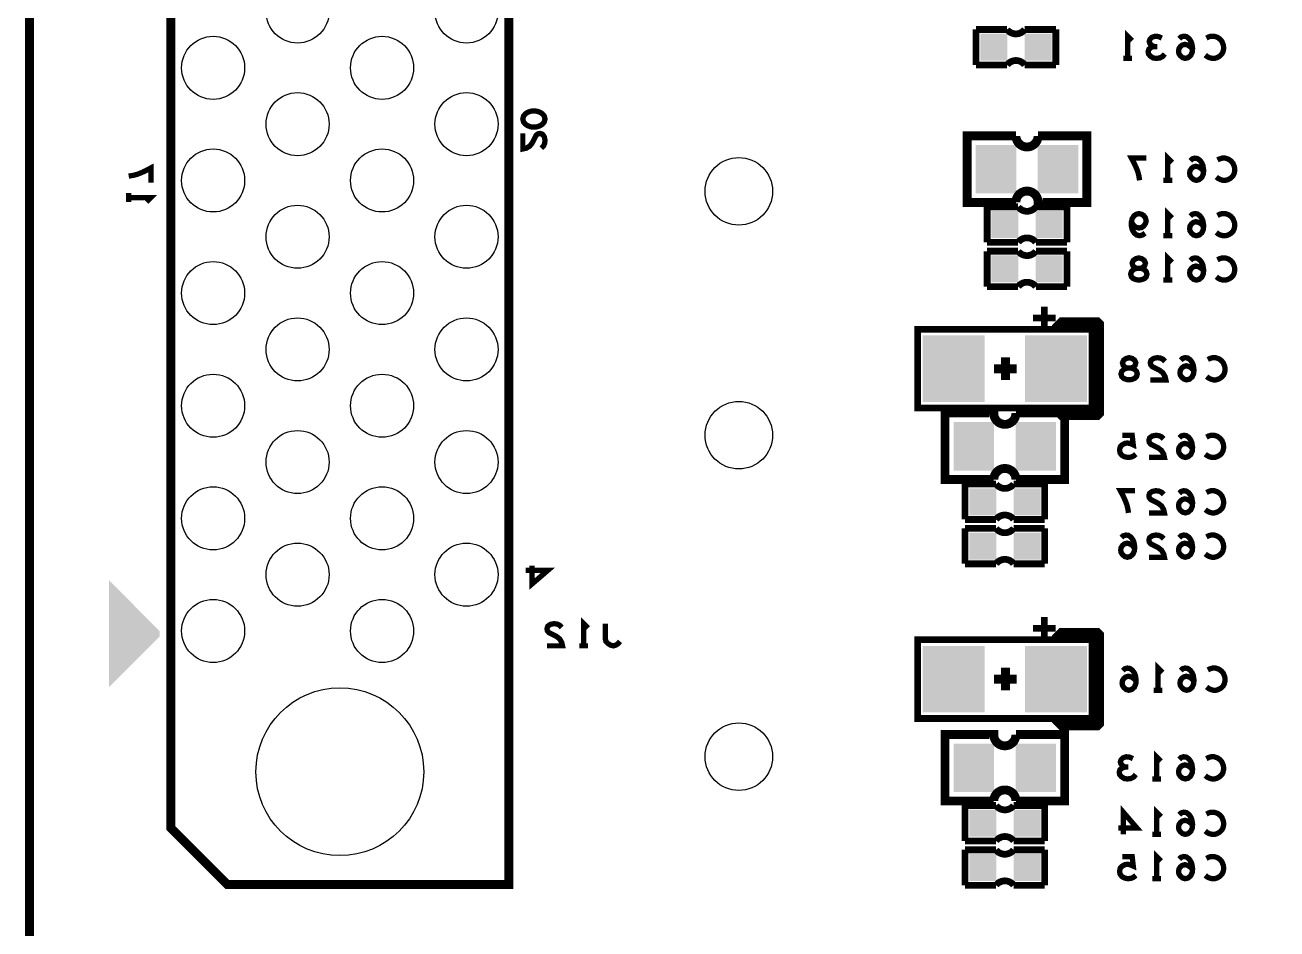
# Model space of a CAD drawing. Extents: x 0 to 200, y -10 to 130.
# Drawn here: x -0.1 to 28.14, y 34.87 to 55.25 of the extents above; entities that cross this region are included whole.
import ezdxf

# ---------------------------------------------------------------- set-up
doc = ezdxf.new("R2010")
doc.units = 0
doc.layers.get('0').update_dxf_attribs({"linetype": 'CONTINUOUS'})
doc.layers.add('MASK_BOTTOM_ART', color=6, linetype='CONTINUOUS')
doc.layers.add('SILK_BOTTOM_ART', color=5, linetype='CONTINUOUS')

# ---------------------------------------------------------------- blocks, each defined once
blk = doc.blocks.new('SQUARE_586')
blk.add_solid([(0.3048, 0.3048), (0.3048, -0.3048), (-0.3048, 0.3048), (-0.3048, -0.3048)])
blk = doc.blocks.new('ROUND_572')
blk.add_circle((0, 0), 0.762)
blk = doc.blocks.new('RECTANGLE_563')
blk.add_solid([(0.4572, 0.5461), (0.4572, -0.5461), (-0.4572, 0.5461), (-0.4572, -0.5461)])
blk = doc.blocks.new('RECTANGLE_589')
blk.add_solid([(0.6985, 0.7493), (0.6985, -0.7493), (-0.6985, 0.7493), (-0.6985, -0.7493)])
blk = doc.blocks.new('ROUND_582')
blk.add_circle((0, 0), 1.892)
blk = doc.blocks.new('ROUND_198')
blk.add_circle((0, 0), 0.711)

msp = doc.modelspace()

# ---------------------------------------------------------------- linework, layer by layer
at = {"layer": 'MASK_BOTTOM_ART', "const_width": 0.2}
msp.add_lwpolyline([(1, 0), (199, 0), (200, 1), (200, 119), (199, 120), (1, 120), (0, 119), (0, 1), (1, 0)], dxfattribs=at)
at = {"layer": 'SILK_BOTTOM_ART'}
for points, const_width in [([(1, 0), (199, 0), (200, 1), (200, 119), (199, 120), (1, 120), (0, 119), (0, 1), (1, 0)], 0.2), ([(10.81, 35.87), (4.46, 35.87), (3.19, 37.14), (3.19, 84.13), (10.81, 84.13), (10.81, 35.87)], 0.2032), ([(21.35, 55.15), (21.35, 54.35)], 0.1524), ([(22.05, 55.15), (21.35, 55.15)], 0.1524), ([(23.15, 55.15), (22.45, 55.15)], 0.1524), ([(23.15, 54.35), (23.15, 55.15)], 0.1524), ([(24.7714, 54.4983), (24.7714, 54.9983), (24.8714, 54.8983)], 0.12), ([(25.6071, 54.5983), (25.5571, 54.54), (25.4905, 54.5066), (25.4155, 54.4983), (25.3488, 54.5066), (25.2821, 54.5483), (25.2405, 54.5983), (25.2321, 54.6483), (25.2488, 54.7066), (25.3071, 54.7483), (25.3655, 54.765), (25.4405, 54.765)], 0.12), ([(25.3655, 54.765), (25.3155, 54.79), (25.2738, 54.8316), (25.2571, 54.8816), (25.2738, 54.9316), (25.3155, 54.9733), (25.3905, 54.9983), (25.4655, 54.99), (25.5405, 54.9566)], 0.12), ([(26.2345, 54.7066), (26.1762, 54.765), (26.1262, 54.7983), (26.0595, 54.815), (26.0012, 54.7983), (25.9595, 54.765), (25.9262, 54.715), (25.9179, 54.6566), (25.9262, 54.6066), (25.9595, 54.5566), (26.0095, 54.515), (26.0679, 54.4983), (26.1345, 54.515), (26.1929, 54.565), (26.2262, 54.64), (26.2345, 54.7233), (26.2179, 54.8316), (26.1929, 54.89), (26.1512, 54.9483), (26.0929, 54.99), (26.0345, 54.9983), (25.9762, 54.9816), (25.9345, 54.94)], 0.12), ([(26.5453, 54.9566), (26.5953, 54.9816), (26.6536, 54.9983), (26.7203, 54.9983), (26.7953, 54.9733), (26.8536, 54.9316), (26.8953, 54.8816), (26.9286, 54.7983), (26.9369, 54.7233), (26.9203, 54.6483), (26.8953, 54.5983), (26.8453, 54.5483), (26.7869, 54.515), (26.7286, 54.4983), (26.6703, 54.4983), (26.6119, 54.515), (26.5619, 54.54), (26.5203, 54.5733)], 0.12), ([(24.8714, 54.4983), (24.6714, 54.4983)], 0.12), ([(21.35, 54.35), (22.05, 54.35)], 0.1524), ([(22.45, 54.35), (23.15, 54.35)], 0.1524), ([(11.6279, 53.1306), (11.6112, 53.0639), (11.5695, 53.0138), (11.5195, 52.9805), (11.4528, 52.9555), (11.3777, 52.9471), (11.3026, 52.9555), (11.2359, 52.9805), (11.1859, 53.0138), (11.1442, 53.0639), (11.1275, 53.1306), (11.1442, 53.1973), (11.1859, 53.2474), (11.2359, 53.2807), (11.3026, 53.3057), (11.3777, 53.3141), (11.4528, 53.3057), (11.5195, 53.2807), (11.5695, 53.2474), (11.6112, 53.1973), (11.6279, 53.1306)], 0.1194), ([(11.5445, 52.4717), (11.5945, 52.5218), (11.6196, 52.5802), (11.6279, 52.6469), (11.6112, 52.7303), (11.5695, 52.7887), (11.5195, 52.8053), (11.4694, 52.797), (11.4277, 52.7636), (11.3443, 52.5968), (11.286, 52.5218), (11.2025, 52.4717), (11.1275, 52.4551), (11.1275, 52.8053)], 0.1194), ([(22.25, 51.25), (21.15, 51.25), (21.15, 52.75), (22.25, 52.75)], 0.2), ([(22.75, 52.75), (23.85, 52.75), (23.85, 51.25), (22.75, 51.25), (22.75, 51.3)], 0.2), ([(25.0381, 51.7483), (25.0214, 51.8566), (24.9964, 51.9483), (24.9631, 52.0316), (24.9214, 52.1233), (24.8547, 52.2483), (25.1881, 52.2483)], 0.12), ([(25.6738, 51.7483), (25.6738, 52.2483), (25.7738, 52.1483)], 0.12), ([(26.4845, 51.9566), (26.4262, 52.015), (26.3762, 52.0483), (26.3095, 52.065), (26.2512, 52.0483), (26.2095, 52.015), (26.1762, 51.965), (26.1679, 51.9066), (26.1762, 51.8566), (26.2095, 51.8066), (26.2595, 51.765), (26.3179, 51.7483), (26.3845, 51.765), (26.4429, 51.815), (26.4762, 51.89), (26.4845, 51.9733), (26.4679, 52.0816), (26.4429, 52.14), (26.4012, 52.1983), (26.3429, 52.24), (26.2845, 52.2483), (26.2262, 52.2316), (26.1845, 52.19)], 0.12), ([(26.7953, 52.2066), (26.8453, 52.2316), (26.9036, 52.2483), (26.9703, 52.2483), (27.0453, 52.2233), (27.1036, 52.1816), (27.1453, 52.1316), (27.1786, 52.0483), (27.1869, 51.9733), (27.1703, 51.8983), (27.1453, 51.8483), (27.0953, 51.7983), (27.0369, 51.765), (26.9786, 51.7483), (26.9203, 51.7483), (26.8619, 51.765), (26.8119, 51.79), (26.7703, 51.8233)], 0.12), ([(2.2375, 51.8439), (2.3459, 51.8606), (2.4376, 51.8856), (2.5211, 51.919), (2.6128, 51.9607), (2.7379, 52.0274), (2.7379, 51.6938)], 0.1194), ([(25.7738, 51.7483), (25.5738, 51.7483)], 0.12), ([(2.2375, 51.2601), (2.2375, 51.4603)], 0.1194), ([(2.2375, 51.3602), (2.7379, 51.3602), (2.6378, 51.2601)], 0.1194), ([(21.6, 51.15), (21.6, 50.35)], 0.1524), ([(22.3, 51.15), (21.6, 51.15)], 0.1524), ([(23.4, 51.15), (22.7, 51.15)], 0.1524), ([(23.4, 50.35), (23.4, 51.15)], 0.1524), ([(25.6738, 50.4983), (25.6738, 50.9983), (25.7738, 50.8983)], 0.12), ([(25.1631, 50.5566), (25.1047, 50.515), (25.0381, 50.4983), (24.9714, 50.515), (24.9131, 50.565), (24.8714, 50.64), (24.8547, 50.715), (24.8547, 50.8066), (24.8714, 50.8816), (24.9131, 50.9483), (24.9631, 50.9816), (25.0214, 50.9983), (25.0881, 50.9816), (25.1381, 50.9483), (25.1714, 50.8983), (25.1881, 50.8316), (25.1714, 50.7733), (25.1297, 50.715), (25.0797, 50.6816), (25.0214, 50.6733), (24.9547, 50.69), (24.9047, 50.7316), (24.8547, 50.8066)], 0.12), ([(26.4845, 50.7066), (26.4262, 50.765), (26.3762, 50.7983), (26.3095, 50.815), (26.2512, 50.7983), (26.2095, 50.765), (26.1762, 50.715), (26.1679, 50.6566), (26.1762, 50.6066), (26.2095, 50.5566), (26.2595, 50.515), (26.3179, 50.4983), (26.3845, 50.515), (26.4429, 50.565), (26.4762, 50.64), (26.4845, 50.7233), (26.4679, 50.8316), (26.4429, 50.89), (26.4012, 50.9483), (26.3429, 50.99), (26.2845, 50.9983), (26.2262, 50.9816), (26.1845, 50.94)], 0.12), ([(26.7953, 50.9566), (26.8453, 50.9816), (26.9036, 50.9983), (26.9703, 50.9983), (27.0453, 50.9733), (27.1036, 50.9316), (27.1453, 50.8816), (27.1786, 50.7983), (27.1869, 50.7233), (27.1703, 50.6483), (27.1453, 50.5983), (27.0953, 50.5483), (27.0369, 50.515), (26.9786, 50.4983), (26.9203, 50.4983), (26.8619, 50.515), (26.8119, 50.54), (26.7703, 50.5733)], 0.12), ([(25.7738, 50.4983), (25.5738, 50.4983)], 0.12), ([(21.6, 50.35), (22.3, 50.35)], 0.1524), ([(22.7, 50.35), (23.4, 50.35)], 0.1524), ([(21.6, 50.15), (21.6, 49.35)], 0.1524), ([(22.3, 50.15), (21.6, 50.15)], 0.1524), ([(23.4, 50.15), (22.7, 50.15)], 0.1524), ([(23.4, 49.35), (23.4, 50.15)], 0.1524), ([(25.0214, 49.4983), (24.9631, 49.5066), (24.8964, 49.5316), (24.8547, 49.5733), (24.8381, 49.6316), (24.8547, 49.69), (24.9047, 49.74), (24.9797, 49.765), (25.0631, 49.765), (25.1131, 49.7816), (25.1547, 49.8233), (25.1714, 49.8816), (25.1464, 49.94), (25.0881, 49.9816), (25.0214, 49.9983), (24.9547, 49.9816), (24.8964, 49.94), (24.8714, 49.8816), (24.8881, 49.8233), (24.9297, 49.7816), (24.9797, 49.765), (25.0631, 49.765), (25.1381, 49.74), (25.1881, 49.69), (25.2047, 49.6316), (25.1881, 49.5733), (25.1464, 49.5316), (25.0797, 49.5066), (25.0214, 49.4983)], 0.12), ([(25.6738, 49.4983), (25.6738, 49.9983), (25.7738, 49.8983)], 0.12), ([(26.4845, 49.7066), (26.4262, 49.765), (26.3762, 49.7983), (26.3095, 49.815), (26.2512, 49.7983), (26.2095, 49.765), (26.1762, 49.715), (26.1679, 49.6566), (26.1762, 49.6066), (26.2095, 49.5566), (26.2595, 49.515), (26.3179, 49.4983), (26.3845, 49.515), (26.4429, 49.565), (26.4762, 49.64), (26.4845, 49.7233), (26.4679, 49.8316), (26.4429, 49.89), (26.4012, 49.9483), (26.3429, 49.99), (26.2845, 49.9983), (26.2262, 49.9816), (26.1845, 49.94)], 0.12), ([(26.7953, 49.9566), (26.8453, 49.9816), (26.9036, 49.9983), (26.9703, 49.9983), (27.0453, 49.9733), (27.1036, 49.9316), (27.1453, 49.8816), (27.1786, 49.7983), (27.1869, 49.7233), (27.1703, 49.6483), (27.1453, 49.5983), (27.0953, 49.5483), (27.0369, 49.515), (26.9786, 49.4983), (26.9203, 49.4983), (26.8619, 49.515), (26.8119, 49.54), (26.7703, 49.5733)], 0.12), ([(21.6, 49.35), (22.3, 49.35)], 0.1524), ([(22.7, 49.35), (23.4, 49.35)], 0.1524), ([(25.7738, 49.4983), (25.5738, 49.4983)], 0.12), ([(22.889, 48.389), (22.889, 48.897)], 0.1524), ([(22.635, 48.643), (23.143, 48.643)], 0.1524), ([(23.143, 48.389), (23.143, 48.4525), (23.27, 48.5795), (24.0955, 48.5795), (24.159, 48.516), (24.159, 46.484), (24.0955, 46.4205), (23.27, 46.4205), (23.143, 46.5475), (23.143, 46.611)], 0.1524), ([(23.905, 48.389), (20.0315, 48.389), (20.0315, 46.611), (23.9685, 46.611), (23.9685, 48.389), (23.905, 48.389)], 0.1524), ([(23.143, 48.4525), (24.0955, 48.4525), (24.0955, 46.611), (24.032, 46.5475), (23.27, 46.5475), (23.2065, 46.611)], 0.1524), ([(22.0127, 47.754), (22.0127, 47.246)], 0.2032), ([(24.8032, 47.2483), (24.7449, 47.2566), (24.6782, 47.2816), (24.6365, 47.3233), (24.6199, 47.3816), (24.6365, 47.44), (24.6865, 47.49), (24.7615, 47.515), (24.8449, 47.515), (24.8949, 47.5316), (24.9365, 47.5733), (24.9532, 47.6316), (24.9282, 47.69), (24.8699, 47.7316), (24.8032, 47.7483), (24.7365, 47.7316), (24.6782, 47.69), (24.6532, 47.6316), (24.6699, 47.5733), (24.7115, 47.5316), (24.7615, 47.515), (24.8449, 47.515), (24.9199, 47.49), (24.9699, 47.44), (24.9865, 47.3816), (24.9699, 47.3233), (24.9282, 47.2816), (24.8615, 47.2566), (24.8032, 47.2483)], 0.12), ([(25.6139, 47.665), (25.5639, 47.715), (25.5056, 47.74), (25.4389, 47.7483), (25.3556, 47.7316), (25.2973, 47.69), (25.2806, 47.64), (25.2889, 47.59), (25.3223, 47.5483), (25.4889, 47.465), (25.5639, 47.4066), (25.6139, 47.3233), (25.6306, 47.2483), (25.2806, 47.2483)], 0.12), ([(26.2663, 47.4566), (26.208, 47.515), (26.158, 47.5483), (26.0913, 47.565), (26.033, 47.5483), (25.9913, 47.515), (25.958, 47.465), (25.9497, 47.4066), (25.958, 47.3566), (25.9913, 47.3066), (26.0413, 47.265), (26.0997, 47.2483), (26.1663, 47.265), (26.2247, 47.315), (26.258, 47.39), (26.2663, 47.4733), (26.2497, 47.5816), (26.2247, 47.64), (26.183, 47.6983), (26.1247, 47.74), (26.0663, 47.7483), (26.008, 47.7316), (25.9663, 47.69)], 0.12), ([(26.5771, 47.7066), (26.6271, 47.7316), (26.6854, 47.7483), (26.7521, 47.7483), (26.8271, 47.7233), (26.8854, 47.6816), (26.9271, 47.6316), (26.9604, 47.5483), (26.9687, 47.4733), (26.9521, 47.3983), (26.9271, 47.3483), (26.8771, 47.2983), (26.8187, 47.265), (26.7604, 47.2483), (26.7021, 47.2483), (26.6437, 47.265), (26.5937, 47.29), (26.5521, 47.3233)], 0.12), ([(22.2667, 47.5), (21.7587, 47.5)], 0.2032), ([(21.75, 45), (20.65, 45), (20.65, 46.5), (21.75, 46.5), (21.75, 46.45)], 0.2), ([(22.25, 46.5), (23.35, 46.5), (23.35, 45), (22.25, 45)], 0.2), ([(24.9547, 45.5733), (24.9047, 45.5316), (24.8464, 45.5066), (24.7714, 45.4983), (24.6964, 45.515), (24.6381, 45.5483), (24.5964, 45.6066), (24.5881, 45.6733), (24.6047, 45.74), (24.6464, 45.7816), (24.7047, 45.815), (24.7631, 45.8233), (24.8214, 45.815), (24.8964, 45.7816), (24.8714, 45.9983), (24.6464, 45.9983)], 0.12), ([(25.5821, 45.915), (25.5321, 45.965), (25.4738, 45.99), (25.4071, 45.9983), (25.3238, 45.9816), (25.2655, 45.94), (25.2488, 45.89), (25.2571, 45.84), (25.2905, 45.7983), (25.4571, 45.715), (25.5321, 45.6566), (25.5821, 45.5733), (25.5988, 45.4983), (25.2488, 45.4983)], 0.12), ([(26.2345, 45.7066), (26.1762, 45.765), (26.1262, 45.7983), (26.0595, 45.815), (26.0012, 45.7983), (25.9595, 45.765), (25.9262, 45.715), (25.9179, 45.6566), (25.9262, 45.6066), (25.9595, 45.5566), (26.0095, 45.515), (26.0679, 45.4983), (26.1345, 45.515), (26.1929, 45.565), (26.2262, 45.64), (26.2345, 45.7233), (26.2179, 45.8316), (26.1929, 45.89), (26.1512, 45.9483), (26.0929, 45.99), (26.0345, 45.9983), (25.9762, 45.9816), (25.9345, 45.94)], 0.12), ([(26.5453, 45.9566), (26.5953, 45.9816), (26.6536, 45.9983), (26.7203, 45.9983), (26.7953, 45.9733), (26.8536, 45.9316), (26.8953, 45.8816), (26.9286, 45.7983), (26.9369, 45.7233), (26.9203, 45.6483), (26.8953, 45.5983), (26.8453, 45.5483), (26.7869, 45.515), (26.7286, 45.4983), (26.6703, 45.4983), (26.6119, 45.515), (26.5619, 45.54), (26.5203, 45.5733)], 0.12), ([(21.1, 44.9), (21.1, 44.1)], 0.1524), ([(21.8, 44.9), (21.1, 44.9)], 0.1524), ([(22.9, 44.9), (22.2, 44.9)], 0.1524), ([(22.9, 44.1), (22.9, 44.9)], 0.1524), ([(24.7881, 44.2483), (24.7714, 44.3566), (24.7464, 44.4483), (24.7131, 44.5316), (24.6714, 44.6233), (24.6047, 44.7483), (24.9381, 44.7483)], 0.12), ([(25.5821, 44.665), (25.5321, 44.715), (25.4738, 44.74), (25.4071, 44.7483), (25.3238, 44.7316), (25.2655, 44.69), (25.2488, 44.64), (25.2571, 44.59), (25.2905, 44.5483), (25.4571, 44.465), (25.5321, 44.4066), (25.5821, 44.3233), (25.5988, 44.2483), (25.2488, 44.2483)], 0.12), ([(26.2345, 44.4566), (26.1762, 44.515), (26.1262, 44.5483), (26.0595, 44.565), (26.0012, 44.5483), (25.9595, 44.515), (25.9262, 44.465), (25.9179, 44.4066), (25.9262, 44.3566), (25.9595, 44.3066), (26.0095, 44.265), (26.0679, 44.2483), (26.1345, 44.265), (26.1929, 44.315), (26.2262, 44.39), (26.2345, 44.4733), (26.2179, 44.5816), (26.1929, 44.64), (26.1512, 44.6983), (26.0929, 44.74), (26.0345, 44.7483), (25.9762, 44.7316), (25.9345, 44.69)], 0.12), ([(26.5453, 44.7066), (26.5953, 44.7316), (26.6536, 44.7483), (26.7203, 44.7483), (26.7953, 44.7233), (26.8536, 44.6816), (26.8953, 44.6316), (26.9286, 44.5483), (26.9369, 44.4733), (26.9203, 44.3983), (26.8953, 44.3483), (26.8453, 44.2983), (26.7869, 44.265), (26.7286, 44.2483), (26.6703, 44.2483), (26.6119, 44.265), (26.5619, 44.29), (26.5203, 44.3233)], 0.12), ([(21.1, 44.1), (21.8, 44.1)], 0.1524), ([(22.2, 44.1), (22.9, 44.1)], 0.1524), ([(21.1, 43.9), (21.1, 43.1)], 0.1524), ([(21.8, 43.9), (21.1, 43.9)], 0.1524), ([(22.9, 43.9), (22.2, 43.9)], 0.1524), ([(22.9, 43.1), (22.9, 43.9)], 0.1524), ([(24.9297, 43.4566), (24.8714, 43.515), (24.8214, 43.5483), (24.7547, 43.565), (24.6964, 43.5483), (24.6547, 43.515), (24.6214, 43.465), (24.6131, 43.4066), (24.6214, 43.3566), (24.6547, 43.3066), (24.7047, 43.265), (24.7631, 43.2483), (24.8297, 43.265), (24.8881, 43.315), (24.9214, 43.39), (24.9297, 43.4733), (24.9131, 43.5816), (24.8881, 43.64), (24.8464, 43.6983), (24.7881, 43.74), (24.7297, 43.7483), (24.6714, 43.7316), (24.6297, 43.69)], 0.12), ([(25.5821, 43.665), (25.5321, 43.715), (25.4738, 43.74), (25.4071, 43.7483), (25.3238, 43.7316), (25.2655, 43.69), (25.2488, 43.64), (25.2571, 43.59), (25.2905, 43.5483), (25.4571, 43.465), (25.5321, 43.4066), (25.5821, 43.3233), (25.5988, 43.2483), (25.2488, 43.2483)], 0.12), ([(26.2345, 43.4566), (26.1762, 43.515), (26.1262, 43.5483), (26.0595, 43.565), (26.0012, 43.5483), (25.9595, 43.515), (25.9262, 43.465), (25.9179, 43.4066), (25.9262, 43.3566), (25.9595, 43.3066), (26.0095, 43.265), (26.0679, 43.2483), (26.1345, 43.265), (26.1929, 43.315), (26.2262, 43.39), (26.2345, 43.4733), (26.2179, 43.5816), (26.1929, 43.64), (26.1512, 43.6983), (26.0929, 43.74), (26.0345, 43.7483), (25.9762, 43.7316), (25.9345, 43.69)], 0.12), ([(26.5453, 43.7066), (26.5953, 43.7316), (26.6536, 43.7483), (26.7203, 43.7483), (26.7953, 43.7233), (26.8536, 43.6816), (26.8953, 43.6316), (26.9286, 43.5483), (26.9369, 43.4733), (26.9203, 43.3983), (26.8953, 43.3483), (26.8453, 43.2983), (26.7869, 43.265), (26.7286, 43.2483), (26.6703, 43.2483), (26.6119, 43.265), (26.5619, 43.29), (26.5203, 43.3233)], 0.12), ([(11.191, 42.9513), (11.6914, 42.9513), (11.3328, 42.6427), (11.3328, 43.0597)], 0.1194), ([(21.1, 43.1), (21.8, 43.1)], 0.1524), ([(22.2, 43.1), (22.9, 43.1)], 0.1524), ([(12.0059, 41.6667), (11.9559, 41.7167), (11.8976, 41.7417), (11.8309, 41.75), (11.7476, 41.7333), (11.6893, 41.6917), (11.6726, 41.6417), (11.6809, 41.5917), (11.7143, 41.55), (11.8809, 41.4667), (11.9559, 41.4083), (12.0059, 41.325), (12.0226, 41.25), (11.6726, 41.25)], 0.12), ([(12.5, 41.25), (12.5, 41.75), (12.6, 41.65)], 0.12), ([(13.3191, 41.35), (13.2774, 41.3), (13.2274, 41.2667), (13.1691, 41.25), (13.1024, 41.2667), (13.0524, 41.3), (13.0024, 41.35), (12.9857, 41.4167), (12.9857, 41.75)], 0.12), ([(22.889, 41.389), (22.889, 41.897)], 0.1524), ([(22.635, 41.643), (23.143, 41.643)], 0.1524), ([(23.143, 41.389), (23.143, 41.4525), (23.27, 41.5795), (24.0955, 41.5795), (24.159, 41.516), (24.159, 39.484), (24.0955, 39.4205), (23.27, 39.4205), (23.143, 39.5475), (23.143, 39.611)], 0.1524), ([(23.143, 41.4525), (24.0955, 41.4525), (24.0955, 39.611), (24.032, 39.5475), (23.27, 39.5475), (23.2065, 39.611)], 0.1524), ([(12.6, 41.25), (12.4, 41.25)], 0.12), ([(23.905, 41.389), (20.0315, 41.389), (20.0315, 39.611), (23.9685, 39.611), (23.9685, 41.389), (23.905, 41.389)], 0.1524), ([(22.0127, 40.754), (22.0127, 40.246)], 0.2032), ([(24.9615, 40.4566), (24.9032, 40.515), (24.8532, 40.5483), (24.7865, 40.565), (24.7282, 40.5483), (24.6865, 40.515), (24.6532, 40.465), (24.6449, 40.4066), (24.6532, 40.3566), (24.6865, 40.3066), (24.7365, 40.265), (24.7949, 40.2483), (24.8615, 40.265), (24.9199, 40.315), (24.9532, 40.39), (24.9615, 40.4733), (24.9449, 40.5816), (24.9199, 40.64), (24.8782, 40.6983), (24.8199, 40.74), (24.7615, 40.7483), (24.7032, 40.7316), (24.6615, 40.69)], 0.12), ([(25.4556, 40.2483), (25.4556, 40.7483), (25.5556, 40.6483)], 0.12), ([(26.2663, 40.4566), (26.208, 40.515), (26.158, 40.5483), (26.0913, 40.565), (26.033, 40.5483), (25.9913, 40.515), (25.958, 40.465), (25.9497, 40.4066), (25.958, 40.3566), (25.9913, 40.3066), (26.0413, 40.265), (26.0997, 40.2483), (26.1663, 40.265), (26.2247, 40.315), (26.258, 40.39), (26.2663, 40.4733), (26.2497, 40.5816), (26.2247, 40.64), (26.183, 40.6983), (26.1247, 40.74), (26.0663, 40.7483), (26.008, 40.7316), (25.9663, 40.69)], 0.12), ([(26.5771, 40.7066), (26.6271, 40.7316), (26.6854, 40.7483), (26.7521, 40.7483), (26.8271, 40.7233), (26.8854, 40.6816), (26.9271, 40.6316), (26.9604, 40.5483), (26.9687, 40.4733), (26.9521, 40.3983), (26.9271, 40.3483), (26.8771, 40.2983), (26.8187, 40.265), (26.7604, 40.2483), (26.7021, 40.2483), (26.6437, 40.265), (26.5937, 40.29), (26.5521, 40.3233)], 0.12), ([(22.2667, 40.5), (21.7587, 40.5)], 0.2032), ([(25.5556, 40.2483), (25.3556, 40.2483)], 0.12), ([(21.75, 37.75), (20.65, 37.75), (20.65, 39.25), (21.75, 39.25), (21.75, 39.2)], 0.2), ([(22.25, 39.25), (23.35, 39.25), (23.35, 37.75), (22.25, 37.75)], 0.2), ([(24.7131, 38.515), (24.6631, 38.54), (24.6214, 38.5816), (24.6047, 38.6316), (24.6214, 38.6816), (24.6631, 38.7233), (24.7381, 38.7483), (24.8131, 38.74), (24.8881, 38.7066)], 0.12), ([(25.4238, 38.2483), (25.4238, 38.7483), (25.5238, 38.6483)], 0.12), ([(26.2345, 38.4566), (26.1762, 38.515), (26.1262, 38.5483), (26.0595, 38.565), (26.0012, 38.5483), (25.9595, 38.515), (25.9262, 38.465), (25.9179, 38.4066), (25.9262, 38.3566), (25.9595, 38.3066), (26.0095, 38.265), (26.0679, 38.2483), (26.1345, 38.265), (26.1929, 38.315), (26.2262, 38.39), (26.2345, 38.4733), (26.2179, 38.5816), (26.1929, 38.64), (26.1512, 38.6983), (26.0929, 38.74), (26.0345, 38.7483), (25.9762, 38.7316), (25.9345, 38.69)], 0.12), ([(26.5453, 38.7066), (26.5953, 38.7316), (26.6536, 38.7483), (26.7203, 38.7483), (26.7953, 38.7233), (26.8536, 38.6816), (26.8953, 38.6316), (26.9286, 38.5483), (26.9369, 38.4733), (26.9203, 38.3983), (26.8953, 38.3483), (26.8453, 38.2983), (26.7869, 38.265), (26.7286, 38.2483), (26.6703, 38.2483), (26.6119, 38.265), (26.5619, 38.29), (26.5203, 38.3233)], 0.12), ([(24.9547, 38.3483), (24.9047, 38.29), (24.8381, 38.2566), (24.7631, 38.2483), (24.6964, 38.2566), (24.6297, 38.2983), (24.5881, 38.3483), (24.5797, 38.3983), (24.5964, 38.4566), (24.6547, 38.4983), (24.7131, 38.515), (24.7881, 38.515)], 0.12), ([(25.5238, 38.2483), (25.3238, 38.2483)], 0.12), ([(21.1, 37.65), (21.1, 36.85)], 0.1524), ([(21.8, 37.65), (21.1, 37.65)], 0.1524), ([(22.9, 37.65), (22.2, 37.65)], 0.1524), ([(22.9, 36.85), (22.9, 37.65)], 0.1524), ([(24.6714, 36.9983), (24.6714, 37.4983), (24.9797, 37.14), (24.5631, 37.14)], 0.12), ([(25.4238, 36.9983), (25.4238, 37.4983), (25.5238, 37.3983)], 0.12), ([(26.2345, 37.2066), (26.1762, 37.265), (26.1262, 37.2983), (26.0595, 37.315), (26.0012, 37.2983), (25.9595, 37.265), (25.9262, 37.215), (25.9179, 37.1566), (25.9262, 37.1066), (25.9595, 37.0566), (26.0095, 37.015), (26.0679, 36.9983), (26.1345, 37.015), (26.1929, 37.065), (26.2262, 37.14), (26.2345, 37.2233), (26.2179, 37.3316), (26.1929, 37.39), (26.1512, 37.4483), (26.0929, 37.49), (26.0345, 37.4983), (25.9762, 37.4816), (25.9345, 37.44)], 0.12), ([(26.5453, 37.4566), (26.5953, 37.4816), (26.6536, 37.4983), (26.7203, 37.4983), (26.7953, 37.4733), (26.8536, 37.4316), (26.8953, 37.3816), (26.9286, 37.2983), (26.9369, 37.2233), (26.9203, 37.1483), (26.8953, 37.0983), (26.8453, 37.0483), (26.7869, 37.015), (26.7286, 36.9983), (26.6703, 36.9983), (26.6119, 37.015), (26.5619, 37.04), (26.5203, 37.0733)], 0.12), ([(25.5238, 36.9983), (25.3238, 36.9983)], 0.12), ([(21.1, 36.85), (21.8, 36.85)], 0.1524), ([(21.1, 36.65), (21.1, 35.85)], 0.1524), ([(21.8, 36.65), (21.1, 36.65)], 0.1524), ([(22.2, 36.85), (22.9, 36.85)], 0.1524), ([(22.9, 36.65), (22.2, 36.65)], 0.1524), ([(22.9, 35.85), (22.9, 36.65)], 0.1524), ([(24.9547, 36.0733), (24.9047, 36.0316), (24.8464, 36.0066), (24.7714, 35.9983), (24.6964, 36.015), (24.6381, 36.0483), (24.5964, 36.1066), (24.5881, 36.1733), (24.6047, 36.24), (24.6464, 36.2816), (24.7047, 36.315), (24.7631, 36.3233), (24.8214, 36.315), (24.8964, 36.2816), (24.8714, 36.4983), (24.6464, 36.4983)], 0.12), ([(25.4238, 35.9983), (25.4238, 36.4983), (25.5238, 36.3983)], 0.12), ([(26.2345, 36.2066), (26.1762, 36.265), (26.1262, 36.2983), (26.0595, 36.315), (26.0012, 36.2983), (25.9595, 36.265), (25.9262, 36.215), (25.9179, 36.1566), (25.9262, 36.1066), (25.9595, 36.0566), (26.0095, 36.015), (26.0679, 35.9983), (26.1345, 36.015), (26.1929, 36.065), (26.2262, 36.14), (26.2345, 36.2233), (26.2179, 36.3316), (26.1929, 36.39), (26.1512, 36.4483), (26.0929, 36.49), (26.0345, 36.4983), (25.9762, 36.4816), (25.9345, 36.44)], 0.12), ([(26.5453, 36.4566), (26.5953, 36.4816), (26.6536, 36.4983), (26.7203, 36.4983), (26.7953, 36.4733), (26.8536, 36.4316), (26.8953, 36.3816), (26.9286, 36.2983), (26.9369, 36.2233), (26.9203, 36.1483), (26.8953, 36.0983), (26.8453, 36.0483), (26.7869, 36.015), (26.7286, 35.9983), (26.6703, 35.9983), (26.6119, 36.015), (26.5619, 36.04), (26.5203, 36.0733)], 0.12), ([(21.1, 35.85), (21.8, 35.85)], 0.1524), ([(22.2, 35.85), (22.9, 35.85)], 0.1524), ([(25.5238, 35.9983), (25.3238, 35.9983)], 0.12)]:
    msp.add_lwpolyline(points, dxfattribs=dict(at, const_width=const_width))
for points, const_width in [([(22.05, 55.15, 0.5), (22.45, 55.15)], 0.1524), ([(22.45, 54.35, 0.5), (22.05, 54.35)], 0.1524), ([(22.25, 52.75, 1), (22.75, 52.75)], 0.2), ([(22.75, 51.25, 1.0202), (22.25, 51.25)], 0.2), ([(22.3, 51.15, 0.5), (22.7, 51.15)], 0.1524), ([(22.7, 50.35, 0.5), (22.3, 50.35)], 0.1524), ([(22.3, 50.15, 0.5), (22.7, 50.15)], 0.1524), ([(22.7, 49.35, 0.5), (22.3, 49.35)], 0.1524), ([(21.75, 46.5, 1.0202), (22.25, 46.5)], 0.2), ([(22.25, 45, 1), (21.75, 45)], 0.2), ([(21.8, 44.9, 0.5), (22.2, 44.9)], 0.1524), ([(22.2, 44.1, 0.5), (21.8, 44.1)], 0.1524), ([(21.8, 43.9, 0.5), (22.2, 43.9)], 0.1524), ([(22.2, 43.1, 0.5), (21.8, 43.1)], 0.1524), ([(21.75, 39.25, 1.0202), (22.25, 39.25)], 0.2), ([(22.25, 37.75, 1), (21.75, 37.75)], 0.2), ([(21.8, 37.65, 0.5), (22.2, 37.65)], 0.1524), ([(22.2, 36.85, 0.5), (21.8, 36.85)], 0.1524), ([(21.8, 36.65, 0.5), (22.2, 36.65)], 0.1524), ([(22.2, 35.85, 0.5), (21.8, 35.85)], 0.1524)]:
    msp.add_lwpolyline(points, format="xyb", dxfattribs=dict(at, const_width=const_width))
for points in [[(1.793016, 41.584992), (1.793034, 42.727966), (2.936, 41.584992), (1.793034, 42.727966)], [(1.793016, 41.457994), (1.793016, 41.584992), (2.935994, 41.457994), (2.936, 41.584992)], [(1.793, 40.315048), (1.793016, 41.457994), (1.793, 40.315048), (2.935994, 41.457994)]]:
    msp.add_solid(points, dxfattribs=at)

# ---------------------------------------------------------------- block references
at = {"layer": 'MASK_BOTTOM_ART'}
for name, p in [('ROUND_198', (6.0475, 55.555)), ('ROUND_198', (9.8575, 55.555)), ('ROUND_198', (4.1425, 54.285)), ('ROUND_198', (7.9525, 54.285)), ('SQUARE_586', (21.75, 54.75)), ('SQUARE_586', (22.75, 54.75)), ('ROUND_198', (6.0475, 53.015)), ('ROUND_198', (9.8575, 53.015)), ('RECTANGLE_563', (21.8, 52)), ('RECTANGLE_563', (23.2, 52)), ('ROUND_198', (4.1425, 51.745)), ('ROUND_198', (7.9525, 51.745)), ('ROUND_572', (16, 51.5)), ('ROUND_198', (6.0475, 50.475)), ('ROUND_198', (9.8575, 50.475)), ('SQUARE_586', (22, 50.75)), ('SQUARE_586', (23, 50.75)), ('SQUARE_586', (22, 49.75)), ('SQUARE_586', (23, 49.75)), ('ROUND_198', (4.1425, 49.205)), ('ROUND_198', (7.9525, 49.205)), ('ROUND_198', (6.0475, 47.935)), ('ROUND_198', (9.8575, 47.935)), ('RECTANGLE_589', (20.8443, 47.5)), ('RECTANGLE_589', (23.1557, 47.5)), ('ROUND_198', (4.1425, 46.665)), ('ROUND_198', (7.9525, 46.665)), ('ROUND_572', (16, 46)), ('ROUND_198', (6.0475, 45.395)), ('ROUND_198', (9.8575, 45.395)), ('RECTANGLE_563', (21.3, 45.75)), ('RECTANGLE_563', (22.7, 45.75)), ('ROUND_198', (4.1425, 44.125)), ('ROUND_198', (7.9525, 44.125)), ('SQUARE_586', (21.5, 44.5)), ('SQUARE_586', (22.5, 44.5)), ('SQUARE_586', (21.5, 43.5)), ('SQUARE_586', (22.5, 43.5)), ('ROUND_198', (6.0475, 42.855)), ('ROUND_198', (9.8575, 42.855)), ('ROUND_198', (4.1425, 41.585)), ('ROUND_198', (7.9525, 41.585)), ('RECTANGLE_589', (20.8443, 40.5)), ('RECTANGLE_589', (23.1557, 40.5)), ('ROUND_582', (7, 38.41)), ('ROUND_572', (16, 38.75)), ('RECTANGLE_563', (21.3, 38.5)), ('RECTANGLE_563', (22.7, 38.5)), ('SQUARE_586', (21.5, 37.25)), ('SQUARE_586', (22.5, 37.25)), ('SQUARE_586', (21.5, 36.25)), ('SQUARE_586', (22.5, 36.25))]:
    msp.add_blockref(name, p, dxfattribs=at)

doc.saveas('drawing.dxf')
